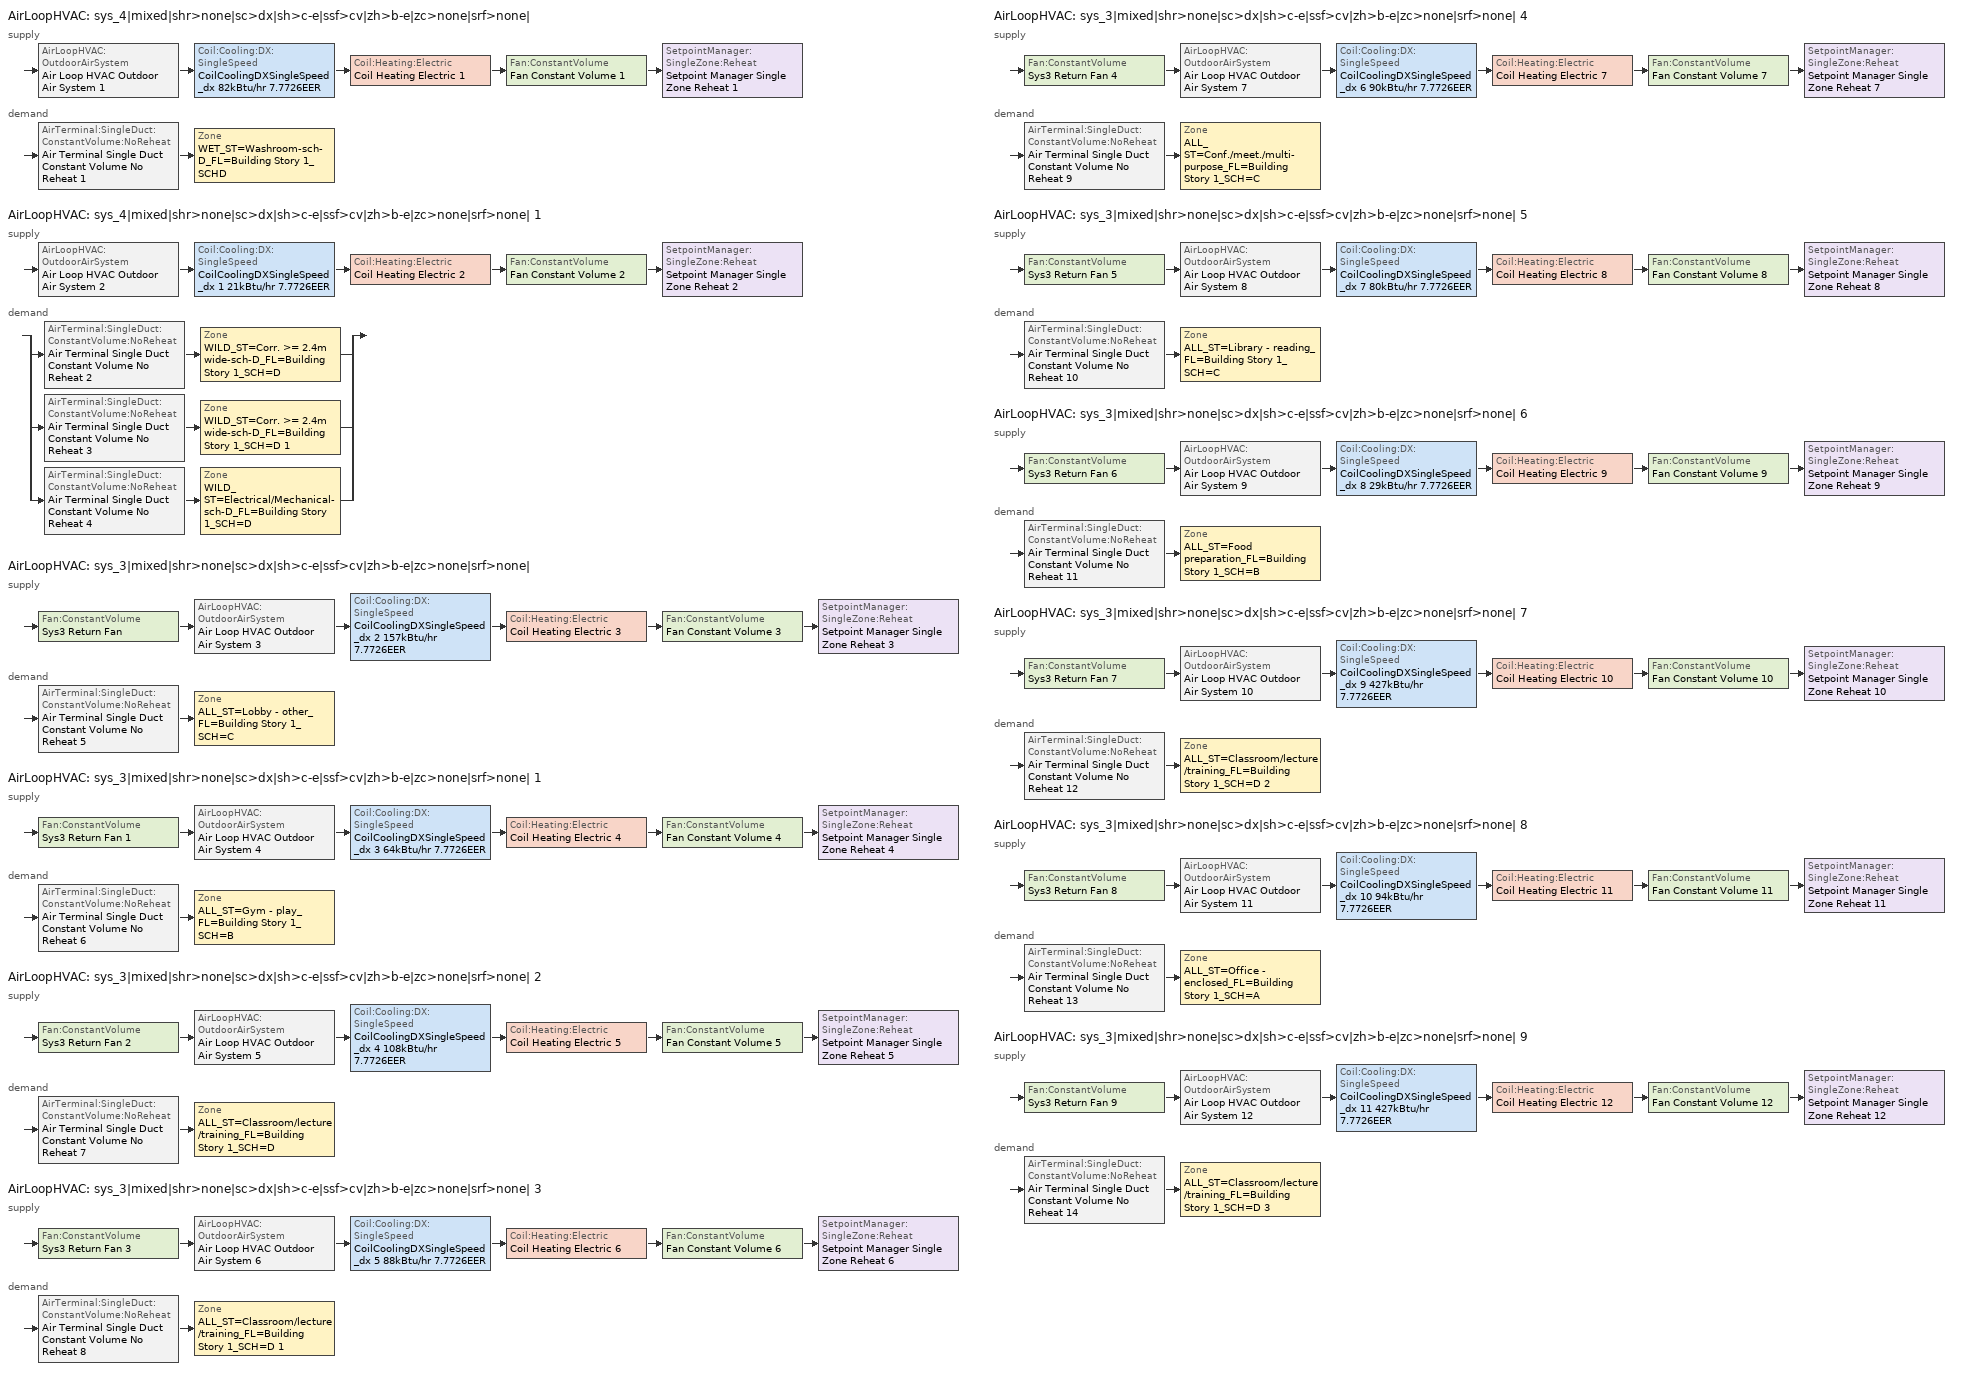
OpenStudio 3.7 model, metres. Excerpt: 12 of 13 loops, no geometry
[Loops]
AirLoopHVAC 'sys_4|mixed|shr>none|sc>dx|sh>c-e|ssf>cv|zh>b-e|zc>none|srf>none|'
 supply: AirLoopHVAC:OutdoorAirSystem 'Air Loop HVAC Outdoor Air System 1' > Coil:Cooling:DX:SingleSpeed 'CoilCoolingDXSingleSpeed_dx 82kBtu/hr 7.7726EER' > Coil:Heating:Electric 'Coil Heating Electric 1' > Fan:ConstantVolume 'Fan Constant Volume 1' > SetpointManager:SingleZone:Reheat 'Setpoint Manager Single Zone Reheat 1'
 demand: AirTerminal:SingleDuct:ConstantVolume:NoReheat 'Air Terminal Single Duct Constant Volume No Reheat 1' > Zone 'WET_ST=Washroom-sch-D_FL=Building Story 1_SCHD'
AirLoopHVAC 'sys_4|mixed|shr>none|sc>dx|sh>c-e|ssf>cv|zh>b-e|zc>none|srf>none| 1'
 supply: AirLoopHVAC:OutdoorAirSystem 'Air Loop HVAC Outdoor Air System 2' > Coil:Cooling:DX:SingleSpeed 'CoilCoolingDXSingleSpeed_dx 1 21kBtu/hr 7.7726EER' > Coil:Heating:Electric 'Coil Heating Electric 2' > Fan:ConstantVolume 'Fan Constant Volume 2' > SetpointManager:SingleZone:Reheat 'Setpoint Manager Single Zone Reheat 2'
 demand: split
  | AirTerminal:SingleDuct:ConstantVolume:NoReheat 'Air Terminal Single Duct Constant Volume No Reheat 2' > Zone 'WILD_ST=Corr. >= 2.4m wide-sch-D_FL=Building Story 1_SCH=D'
  | AirTerminal:SingleDuct:ConstantVolume:NoReheat 'Air Terminal Single Duct Constant Volume No Reheat 3' > Zone 'WILD_ST=Corr. >= 2.4m wide-sch-D_FL=Building Story 1_SCH=D 1'
  | AirTerminal:SingleDuct:ConstantVolume:NoReheat 'Air Terminal Single Duct Constant Volume No Reheat 4' > Zone 'WILD_ST=Electrical/Mechanical-sch-D_FL=Building Story 1_SCH=D'
AirLoopHVAC 'sys_3|mixed|shr>none|sc>dx|sh>c-e|ssf>cv|zh>b-e|zc>none|srf>none|'
 supply: Fan:ConstantVolume 'Sys3 Return Fan' > AirLoopHVAC:OutdoorAirSystem 'Air Loop HVAC Outdoor Air System 3' > Coil:Cooling:DX:SingleSpeed 'CoilCoolingDXSingleSpeed_dx 2 157kBtu/hr 7.7726EER' > Coil:Heating:Electric 'Coil Heating Electric 3' > Fan:ConstantVolume 'Fan Constant Volume 3' > SetpointManager:SingleZone:Reheat 'Setpoint Manager Single Zone Reheat 3'
 demand: AirTerminal:SingleDuct:ConstantVolume:NoReheat 'Air Terminal Single Duct Constant Volume No Reheat 5' > Zone 'ALL_ST=Lobby - other_FL=Building Story 1_SCH=C'
AirLoopHVAC 'sys_3|mixed|shr>none|sc>dx|sh>c-e|ssf>cv|zh>b-e|zc>none|srf>none| 1'
 supply: Fan:ConstantVolume 'Sys3 Return Fan 1' > AirLoopHVAC:OutdoorAirSystem 'Air Loop HVAC Outdoor Air System 4' > Coil:Cooling:DX:SingleSpeed 'CoilCoolingDXSingleSpeed_dx 3 64kBtu/hr 7.7726EER' > Coil:Heating:Electric 'Coil Heating Electric 4' > Fan:ConstantVolume 'Fan Constant Volume 4' > SetpointManager:SingleZone:Reheat 'Setpoint Manager Single Zone Reheat 4'
 demand: AirTerminal:SingleDuct:ConstantVolume:NoReheat 'Air Terminal Single Duct Constant Volume No Reheat 6' > Zone 'ALL_ST=Gym - play_FL=Building Story 1_SCH=B'
AirLoopHVAC 'sys_3|mixed|shr>none|sc>dx|sh>c-e|ssf>cv|zh>b-e|zc>none|srf>none| 2'
 supply: Fan:ConstantVolume 'Sys3 Return Fan 2' > AirLoopHVAC:OutdoorAirSystem 'Air Loop HVAC Outdoor Air System 5' > Coil:Cooling:DX:SingleSpeed 'CoilCoolingDXSingleSpeed_dx 4 108kBtu/hr 7.7726EER' > Coil:Heating:Electric 'Coil Heating Electric 5' > Fan:ConstantVolume 'Fan Constant Volume 5' > SetpointManager:SingleZone:Reheat 'Setpoint Manager Single Zone Reheat 5'
 demand: AirTerminal:SingleDuct:ConstantVolume:NoReheat 'Air Terminal Single Duct Constant Volume No Reheat 7' > Zone 'ALL_ST=Classroom/lecture/training_FL=Building Story 1_SCH=D'
AirLoopHVAC 'sys_3|mixed|shr>none|sc>dx|sh>c-e|ssf>cv|zh>b-e|zc>none|srf>none| 3'
 supply: Fan:ConstantVolume 'Sys3 Return Fan 3' > AirLoopHVAC:OutdoorAirSystem 'Air Loop HVAC Outdoor Air System 6' > Coil:Cooling:DX:SingleSpeed 'CoilCoolingDXSingleSpeed_dx 5 88kBtu/hr 7.7726EER' > Coil:Heating:Electric 'Coil Heating Electric 6' > Fan:ConstantVolume 'Fan Constant Volume 6' > SetpointManager:SingleZone:Reheat 'Setpoint Manager Single Zone Reheat 6'
 demand: AirTerminal:SingleDuct:ConstantVolume:NoReheat 'Air Terminal Single Duct Constant Volume No Reheat 8' > Zone 'ALL_ST=Classroom/lecture/training_FL=Building Story 1_SCH=D 1'
AirLoopHVAC 'sys_3|mixed|shr>none|sc>dx|sh>c-e|ssf>cv|zh>b-e|zc>none|srf>none| 4'
 supply: Fan:ConstantVolume 'Sys3 Return Fan 4' > AirLoopHVAC:OutdoorAirSystem 'Air Loop HVAC Outdoor Air System 7' > Coil:Cooling:DX:SingleSpeed 'CoilCoolingDXSingleSpeed_dx 6 90kBtu/hr 7.7726EER' > Coil:Heating:Electric 'Coil Heating Electric 7' > Fan:ConstantVolume 'Fan Constant Volume 7' > SetpointManager:SingleZone:Reheat 'Setpoint Manager Single Zone Reheat 7'
 demand: AirTerminal:SingleDuct:ConstantVolume:NoReheat 'Air Terminal Single Duct Constant Volume No Reheat 9' > Zone 'ALL_ST=Conf./meet./multi-purpose_FL=Building Story 1_SCH=C'
AirLoopHVAC 'sys_3|mixed|shr>none|sc>dx|sh>c-e|ssf>cv|zh>b-e|zc>none|srf>none| 5'
 supply: Fan:ConstantVolume 'Sys3 Return Fan 5' > AirLoopHVAC:OutdoorAirSystem 'Air Loop HVAC Outdoor Air System 8' > Coil:Cooling:DX:SingleSpeed 'CoilCoolingDXSingleSpeed_dx 7 80kBtu/hr 7.7726EER' > Coil:Heating:Electric 'Coil Heating Electric 8' > Fan:ConstantVolume 'Fan Constant Volume 8' > SetpointManager:SingleZone:Reheat 'Setpoint Manager Single Zone Reheat 8'
 demand: AirTerminal:SingleDuct:ConstantVolume:NoReheat 'Air Terminal Single Duct Constant Volume No Reheat 10' > Zone 'ALL_ST=Library - reading_FL=Building Story 1_SCH=C'
AirLoopHVAC 'sys_3|mixed|shr>none|sc>dx|sh>c-e|ssf>cv|zh>b-e|zc>none|srf>none| 6'
 supply: Fan:ConstantVolume 'Sys3 Return Fan 6' > AirLoopHVAC:OutdoorAirSystem 'Air Loop HVAC Outdoor Air System 9' > Coil:Cooling:DX:SingleSpeed 'CoilCoolingDXSingleSpeed_dx 8 29kBtu/hr 7.7726EER' > Coil:Heating:Electric 'Coil Heating Electric 9' > Fan:ConstantVolume 'Fan Constant Volume 9' > SetpointManager:SingleZone:Reheat 'Setpoint Manager Single Zone Reheat 9'
 demand: AirTerminal:SingleDuct:ConstantVolume:NoReheat 'Air Terminal Single Duct Constant Volume No Reheat 11' > Zone 'ALL_ST=Food preparation_FL=Building Story 1_SCH=B'
AirLoopHVAC 'sys_3|mixed|shr>none|sc>dx|sh>c-e|ssf>cv|zh>b-e|zc>none|srf>none| 7'
 supply: Fan:ConstantVolume 'Sys3 Return Fan 7' > AirLoopHVAC:OutdoorAirSystem 'Air Loop HVAC Outdoor Air System 10' > Coil:Cooling:DX:SingleSpeed 'CoilCoolingDXSingleSpeed_dx 9 427kBtu/hr 7.7726EER' > Coil:Heating:Electric 'Coil Heating Electric 10' > Fan:ConstantVolume 'Fan Constant Volume 10' > SetpointManager:SingleZone:Reheat 'Setpoint Manager Single Zone Reheat 10'
 demand: AirTerminal:SingleDuct:ConstantVolume:NoReheat 'Air Terminal Single Duct Constant Volume No Reheat 12' > Zone 'ALL_ST=Classroom/lecture/training_FL=Building Story 1_SCH=D 2'
AirLoopHVAC 'sys_3|mixed|shr>none|sc>dx|sh>c-e|ssf>cv|zh>b-e|zc>none|srf>none| 8'
 supply: Fan:ConstantVolume 'Sys3 Return Fan 8' > AirLoopHVAC:OutdoorAirSystem 'Air Loop HVAC Outdoor Air System 11' > Coil:Cooling:DX:SingleSpeed 'CoilCoolingDXSingleSpeed_dx 10 94kBtu/hr 7.7726EER' > Coil:Heating:Electric 'Coil Heating Electric 11' > Fan:ConstantVolume 'Fan Constant Volume 11' > SetpointManager:SingleZone:Reheat 'Setpoint Manager Single Zone Reheat 11'
 demand: AirTerminal:SingleDuct:ConstantVolume:NoReheat 'Air Terminal Single Duct Constant Volume No Reheat 13' > Zone 'ALL_ST=Office - enclosed_FL=Building Story 1_SCH=A'
AirLoopHVAC 'sys_3|mixed|shr>none|sc>dx|sh>c-e|ssf>cv|zh>b-e|zc>none|srf>none| 9'
 supply: Fan:ConstantVolume 'Sys3 Return Fan 9' > AirLoopHVAC:OutdoorAirSystem 'Air Loop HVAC Outdoor Air System 12' > Coil:Cooling:DX:SingleSpeed 'CoilCoolingDXSingleSpeed_dx 11 427kBtu/hr 7.7726EER' > Coil:Heating:Electric 'Coil Heating Electric 12' > Fan:ConstantVolume 'Fan Constant Volume 12' > SetpointManager:SingleZone:Reheat 'Setpoint Manager Single Zone Reheat 12'
 demand: AirTerminal:SingleDuct:ConstantVolume:NoReheat 'Air Terminal Single Duct Constant Volume No Reheat 14' > Zone 'ALL_ST=Classroom/lecture/training_FL=Building Story 1_SCH=D 3'
[Sizing:Zone] Zone Cooling Design Supply Air Temperature Input Method=TemperatureDifference; Zone Cooling Design Supply Air Temperature {C}=14; Zone Cooling Design Supply Air Temperature Difference {deltaC}=11; Zone Heating Design Supply Air Temperature Input Method=TemperatureDifference; Zone Heating Design Supply Air Temperature {C}=40; Zone Heating Design Supply Air Temperature Difference {deltaC}=21; Zone Cooling Design Supply Air Humidity Ratio {kg-H2O/kg-air}=0.0085; Zone Heating Design Supply Air Humidity Ratio {kg-H2O/kg-air}=0.008; Zone Heating Sizing Factor=1.3; Zone Cooling Sizing Factor=1.1; Cooling Design Air Flow Method=DesignDay; Heating Design Air Flow Method=DesignDay; Account for Dedicated Outdoor Air System=No; Dedicated Outdoor Air System Control Strategy=NeutralSupplyAir; Dedicated Outdoor Air Low Setpoint Temperature for Design {C}=autosize; Dedicated Outdoor Air High Setpoint Temperature for Design {C}=autosize; Zone Load Sizing Method=Sensible Load Only No Latent Load; Zone Latent Cooling Design Supply Air Humidity Ratio Input Method=HumidityRatioDifference; Zone Cooling Design Supply Air Humidity Ratio Difference {kgWater/kgDryAir}=0.005; Zone Latent Heating Design Supply Air Humidity Ratio Input Method=HumidityRatioDifference; Zone Humidification Design Supply Air Humidity Ratio Difference {kgWater/kgDryAir}=0.005
WET_ST=Washroom-sch-D_FL=Building Story 1_SCHD; ALL_ST=Lobby - other_FL=Building Story 1_SCH=C; ALL_ST=Gym - play_FL=Building Story 1_SCH=B; ALL_ST=Classroom/lecture/training_FL=Building Story 1_SCH=D; ALL_ST=Classroom/lecture/training_FL=Building Story 1_SCH=D 1; ALL_ST=Conf./meet./multi-purpose_FL=Building Story 1_SCH=C; ALL_ST=Library - reading_FL=Building Story 1_SCH=C; ALL_ST=Food preparation_FL=Building Story 1_SCH=B; ALL_ST=Classroom/lecture/training_FL=Building Story 1_SCH=D 2; ALL_ST=Office - enclosed_FL=Building Story 1_SCH=A; ALL_ST=Classroom/lecture/training_FL=Building Story 1_SCH=D 3; WILD_ST=Corr. >= 2.4m wide-sch-D_FL=Building Story 1_SCH=D; WILD_ST=Corr. >= 2.4m wide-sch-D_FL=Building Story 1_SCH=D 1; WILD_ST=Electrical/Mechanical-sch-D_FL=Building Story 1_SCH=D
[Zone equipment]
WET_ST=Washroom-sch-D_FL=Building Story 1_SCHD: Air Terminal Single Duct Constant Volume No Reheat 1, Zone HVAC Baseboard Convective Electric 1, Sys_4_zone_exhaust_fan
ALL_ST=Lobby - other_FL=Building Story 1_SCH=C: Air Terminal Single Duct Constant Volume No Reheat 5, Zone HVAC Baseboard Convective Electric 5
ALL_ST=Gym - play_FL=Building Story 1_SCH=B: Air Terminal Single Duct Constant Volume No Reheat 6, Zone HVAC Baseboard Convective Electric 6
ALL_ST=Classroom/lecture/training_FL=Building Story 1_SCH=D: Air Terminal Single Duct Constant Volume No Reheat 7, Zone HVAC Baseboard Convective Electric 7
ALL_ST=Classroom/lecture/training_FL=Building Story 1_SCH=D 1: Air Terminal Single Duct Constant Volume No Reheat 8, Zone HVAC Baseboard Convective Electric 8
ALL_ST=Conf./meet./multi-purpose_FL=Building Story 1_SCH=C: Air Terminal Single Duct Constant Volume No Reheat 9, Zone HVAC Baseboard Convective Electric 9
ALL_ST=Library - reading_FL=Building Story 1_SCH=C: Air Terminal Single Duct Constant Volume No Reheat 10, Zone HVAC Baseboard Convective Electric 10
ALL_ST=Food preparation_FL=Building Story 1_SCH=B: Air Terminal Single Duct Constant Volume No Reheat 11, Zone HVAC Baseboard Convective Electric 11
ALL_ST=Classroom/lecture/training_FL=Building Story 1_SCH=D 2: Air Terminal Single Duct Constant Volume No Reheat 12, Zone HVAC Baseboard Convective Electric 12
ALL_ST=Office - enclosed_FL=Building Story 1_SCH=A: Air Terminal Single Duct Constant Volume No Reheat 13, Zone HVAC Baseboard Convective Electric 13
ALL_ST=Classroom/lecture/training_FL=Building Story 1_SCH=D 3: Air Terminal Single Duct Constant Volume No Reheat 14, Zone HVAC Baseboard Convective Electric 14
WILD_ST=Corr. >= 2.4m wide-sch-D_FL=Building Story 1_SCH=D: Air Terminal Single Duct Constant Volume No Reheat 2, Zone HVAC Baseboard Convective Electric 2, Sys_4_zone_exhaust_fan 1
WILD_ST=Corr. >= 2.4m wide-sch-D_FL=Building Story 1_SCH=D 1: Air Terminal Single Duct Constant Volume No Reheat 3, Zone HVAC Baseboard Convective Electric 3, Sys_4_zone_exhaust_fan 2
WILD_ST=Electrical/Mechanical-sch-D_FL=Building Story 1_SCH=D: Air Terminal Single Duct Constant Volume No Reheat 4, Zone HVAC Baseboard Convective Electric 4, Sys_4_zone_exhaust_fan 3
[AirLoopHVAC] Design Supply Air Flow Rate {m3/s}=autosize; Design Return Air Flow Fraction of Supply Air Flow=1
Name | Availability Schedule
sys_4|mixed|shr>none|sc>dx|sh>c-e|ssf>cv|zh>b-e|zc>none|srf>none| | sys_4|mixed|shr>none|sc>dx|sh>c-e|ssf>cv|zh>b-e|zc>none|srf>none| Occ Sch
sys_4|mixed|shr>none|sc>dx|sh>c-e|ssf>cv|zh>b-e|zc>none|srf>none| 1 | sys_4|mixed|shr>none|sc>dx|sh>c-e|ssf>cv|zh>b-e|zc>none|srf>none| 1 Occ Sch
sys_3|mixed|shr>none|sc>dx|sh>c-e|ssf>cv|zh>b-e|zc>none|srf>none| | sys_3|mixed|shr>none|sc>dx|sh>c-e|ssf>cv|zh>b-e|zc>none|srf>none| Occ Sch
sys_3|mixed|shr>none|sc>dx|sh>c-e|ssf>cv|zh>b-e|zc>none|srf>none| 1 | sys_3|mixed|shr>none|sc>dx|sh>c-e|ssf>cv|zh>b-e|zc>none|srf>none| 1 Occ Sch
sys_3|mixed|shr>none|sc>dx|sh>c-e|ssf>cv|zh>b-e|zc>none|srf>none| 2 | sys_3|mixed|shr>none|sc>dx|sh>c-e|ssf>cv|zh>b-e|zc>none|srf>none| 2 Occ Sch
sys_3|mixed|shr>none|sc>dx|sh>c-e|ssf>cv|zh>b-e|zc>none|srf>none| 3 | sys_3|mixed|shr>none|sc>dx|sh>c-e|ssf>cv|zh>b-e|zc>none|srf>none| 3 Occ Sch
sys_3|mixed|shr>none|sc>dx|sh>c-e|ssf>cv|zh>b-e|zc>none|srf>none| 4 | sys_3|mixed|shr>none|sc>dx|sh>c-e|ssf>cv|zh>b-e|zc>none|srf>none| 4 Occ Sch
sys_3|mixed|shr>none|sc>dx|sh>c-e|ssf>cv|zh>b-e|zc>none|srf>none| 5 | sys_3|mixed|shr>none|sc>dx|sh>c-e|ssf>cv|zh>b-e|zc>none|srf>none| 5 Occ Sch
sys_3|mixed|shr>none|sc>dx|sh>c-e|ssf>cv|zh>b-e|zc>none|srf>none| 6 | sys_3|mixed|shr>none|sc>dx|sh>c-e|ssf>cv|zh>b-e|zc>none|srf>none| 6 Occ Sch
sys_3|mixed|shr>none|sc>dx|sh>c-e|ssf>cv|zh>b-e|zc>none|srf>none| 7 | sys_3|mixed|shr>none|sc>dx|sh>c-e|ssf>cv|zh>b-e|zc>none|srf>none| 7 Occ Sch
sys_3|mixed|shr>none|sc>dx|sh>c-e|ssf>cv|zh>b-e|zc>none|srf>none| 8 | sys_3|mixed|shr>none|sc>dx|sh>c-e|ssf>cv|zh>b-e|zc>none|srf>none| 8 Occ Sch
sys_3|mixed|shr>none|sc>dx|sh>c-e|ssf>cv|zh>b-e|zc>none|srf>none| 9 | sys_3|mixed|shr>none|sc>dx|sh>c-e|ssf>cv|zh>b-e|zc>none|srf>none| 9 Occ Sch
[Sizing:System] Design Outdoor Air Flow Rate {m3/s}=Autosize; Central Heating Maximum System Air Flow Ratio=1; Preheat Design Temperature {C}=7; Preheat Design Humidity Ratio {kg-H2O/kg-Air}=0.008; Precool Design Temperature {C}=13; Precool Design Humidity Ratio {kg-H2O/kg-Air}=0.008; Central Cooling Design Supply Air Temperature {C}=13; Central Heating Design Supply Air Temperature {C}=43; Sizing Option=NonCoincident; 100% Outdoor Air in Cooling=No; 100% Outdoor Air in Heating=No; Central Cooling Design Supply Air Humidity Ratio {kg-H2O/kg-Air}=0.0085; Central Heating Design Supply Air Humidity Ratio {kg-H2O/kg-Air}=0.008; Cooling Design Air Flow Method=DesignDay; Cooling Design Air Flow Rate {m3/s}=0; Heating Design Air Flow Method=DesignDay; Heating Design Air Flow Rate {m3/s}=0; System Outdoor Air Method=ZoneSum; Zone Maximum Outdoor Air Fraction=1; Cooling Supply Air Flow Rate Per Floor Area {m3/s-m2}=0.00996765; Cooling Fraction of Autosized Cooling Supply Air Flow Rate=1; Cooling Supply Air Flow Rate Per Unit Cooling Capacity {m3/s-W}=3.94755e-05; Heating Supply Air Flow Rate Per Floor Area {m3/s-m2}=0.00996765; Heating Fraction of Autosized Heating Supply Air Flow Rate=1; Heating Fraction of Autosized Cooling Supply Air Flow Rate=1; Heating Supply Air Flow Rate Per Unit Heating Capacity {m3/s-W}=3.15882e-05; Cooling Design Capacity Method=CoolingDesignCapacity; Cooling Design Capacity {W}=autosize; Cooling Design Capacity Per Floor Area {W/m2}=234.7; Fraction of Autosized Cooling Design Capacity=1; Heating Design Capacity Method=HeatingDesignCapacity; Heating Design Capacity {W}=autosize; Heating Design Capacity Per Floor Area {W/m2}=157; Fraction of Autosized Heating Design Capacity=1; Central Cooling Capacity Control Method=OnOff; Occupant Diversity=autosize
Name | Type of Load to Size On
sys_4|mixed|shr>none|sc>dx|sh>c-e|ssf>cv|zh>b-e|zc>none|srf>none|; sys_4|mixed|shr>none|sc>dx|sh>c-e|ssf>cv|zh>b-e|zc>none|srf>none| 1 | VentilationRequirement
sys_3|mixed|shr>none|sc>dx|sh>c-e|ssf>cv|zh>b-e|zc>none|srf>none|; sys_3|mixed|shr>none|sc>dx|sh>c-e|ssf>cv|zh>b-e|zc>none|srf>none| 1; sys_3|mixed|shr>none|sc>dx|sh>c-e|ssf>cv|zh>b-e|zc>none|srf>none| 2; sys_3|mixed|shr>none|sc>dx|sh>c-e|ssf>cv|zh>b-e|zc>none|srf>none| 3; sys_3|mixed|shr>none|sc>dx|sh>c-e|ssf>cv|zh>b-e|zc>none|srf>none| 4; sys_3|mixed|shr>none|sc>dx|sh>c-e|ssf>cv|zh>b-e|zc>none|srf>none| 5; sys_3|mixed|shr>none|sc>dx|sh>c-e|ssf>cv|zh>b-e|zc>none|srf>none| 6; sys_3|mixed|shr>none|sc>dx|sh>c-e|ssf>cv|zh>b-e|zc>none|srf>none| 7; sys_3|mixed|shr>none|sc>dx|sh>c-e|ssf>cv|zh>b-e|zc>none|srf>none| 8; sys_3|mixed|shr>none|sc>dx|sh>c-e|ssf>cv|zh>b-e|zc>none|srf>none| 9 | Sensible
[Fan:ConstantVolume] Availability Schedule=Always On Discrete; Maximum Flow Rate {m3/s}=AutoSize
Name | Fan Total Efficiency | Pressure Rise {Pa} | Motor Efficiency
Fan Constant Volume 1; Fan Constant Volume 2; Fan Constant Volume 3; Fan Constant Volume 4; Fan Constant Volume 5; Fan Constant Volume 6; Fan Constant Volume 7; Fan Constant Volume 8; Fan Constant Volume 9; Fan Constant Volume 10; Fan Constant Volume 11; Fan Constant Volume 12 | 0.39975 | 640 | 0.615
Sys3 Return Fan; Sys3 Return Fan 1; Sys3 Return Fan 2; Sys3 Return Fan 3; Sys3 Return Fan 4; Sys3 Return Fan 5; Sys3 Return Fan 6; Sys3 Return Fan 7; Sys3 Return Fan 8; Sys3 Return Fan 9 | 0.25 | 150 | 0.385
[Coil:Heating:Electric] Availability Schedule=Always On Discrete
Coil Heating Electric 1; Coil Heating Electric 2; Coil Heating Electric 3; Coil Heating Electric 4; Coil Heating Electric 5; Coil Heating Electric 6; Coil Heating Electric 7; Coil Heating Electric 8; Coil Heating Electric 9; Coil Heating Electric 10; Coil Heating Electric 11; Coil Heating Electric 12
[Coil:Cooling:DX:SingleSpeed] Availability Schedule=Always On Discrete; Rated Total Cooling Capacity {W}=autosize; Rated Sensible Heat Ratio=autosize; Rated COP {W/W}=2.72491; Rated Air Flow Rate {m3/s}=autosize; Rated Evaporator Fan Power Per Volume Flow Rate 2017 {W/(m3/s)}=773.3; Rated Evaporator Fan Power Per Volume Flow Rate 2023 {W/(m3/s)}=934.4; Total Cooling Capacity Function of Temperature Curve=DXCOOL-NECB2011-REF-CAPFT; Total Cooling Capacity Function of Flow Fraction Curve=DXCOOL-NECB2011-REF-CAPFFLOW; Energy Input Ratio Function of Temperature Curve=DXCOOL-NECB2011-REF-COOLEIRFT; Energy Input Ratio Function of Flow Fraction Curve=DXCOOL-NECB2011-REF-COOLEIRFFLOW; Part Load Fraction Correlation Curve=DXCOOL-NECB2011-REF-COOLPLFFPLR; Minimum Outdoor Dry-Bulb Temperature for Compressor Operation {C}=-25; Nominal Time for Condensate Removal to Begin {s}=0; Ratio of Initial Moisture Evaporation Rate and Steady State Latent Capacity=0; Maximum Cycling Rate {cycles/hr}=0; Latent Capacity Time Constant {s}=0; Condenser Type=AirCooled; Evaporative Condenser Effectiveness=0.9; Evaporative Condenser Air Flow Rate {m3/s}=autosize; Evaporative Condenser Pump Rated Power Consumption {W}=autosize; Crankcase Heater Capacity {W}=0; Maximum Outdoor Dry-Bulb Temperature for Crankcase Heater Operation {C}=10; Basin Heater Capacity {W/K}=0; Basin Heater Setpoint Temperature {C}=2
CoilCoolingDXSingleSpeed_dx 82kBtu/hr 7.7726EER; CoilCoolingDXSingleSpeed_dx 1 21kBtu/hr 7.7726EER; CoilCoolingDXSingleSpeed_dx 2 157kBtu/hr 7.7726EER; CoilCoolingDXSingleSpeed_dx 3 64kBtu/hr 7.7726EER; CoilCoolingDXSingleSpeed_dx 4 108kBtu/hr 7.7726EER; CoilCoolingDXSingleSpeed_dx 5 88kBtu/hr 7.7726EER; CoilCoolingDXSingleSpeed_dx 6 90kBtu/hr 7.7726EER; CoilCoolingDXSingleSpeed_dx 7 80kBtu/hr 7.7726EER; CoilCoolingDXSingleSpeed_dx 8 29kBtu/hr 7.7726EER; CoilCoolingDXSingleSpeed_dx 9 427kBtu/hr 7.7726EER; CoilCoolingDXSingleSpeed_dx 10 94kBtu/hr 7.7726EER; CoilCoolingDXSingleSpeed_dx 11 427kBtu/hr 7.7726EER
[Controller:OutdoorAir] Minimum Outdoor Air Flow Rate {m3/s}=autosize; Maximum Outdoor Air Flow Rate {m3/s}=Autosize; Economizer Control Action Type=ModulateFlow; Lockout Type=NoLockout; Minimum Limit Type=FixedMinimum; High Humidity Control=No; Heat Recovery Bypass Control Type=BypassWhenWithinEconomizerLimits; Economizer Operation Staging=InterlockedWithMechanicalCooling
Name | Economizer Control Type | Economizer Maximum Limit Dry-Bulb Temperature {C} | Economizer Maximum Limit Enthalpy {J/kg} | Economizer Minimum Limit Dry-Bulb Temperature {C} | Minimum Outdoor Air Schedule | Controller Mechanical Ventilation
Controller Outdoor Air 1 | NoEconomizer | 28 | 64000 | -100 | sys_4|mixed|shr>none|sc>dx|sh>c-e|ssf>cv|zh>b-e|zc>none|srf>none| Occ Sch | Controller Mechanical Ventilation 1
Controller Outdoor Air 2 | NoEconomizer | 28 | 64000 | -100 | sys_4|mixed|shr>none|sc>dx|sh>c-e|ssf>cv|zh>b-e|zc>none|srf>none| 1 Occ Sch | Controller Mechanical Ventilation 2
Controller Outdoor Air 3 | DifferentialEnthalpy |  |  |  | sys_3|mixed|shr>none|sc>dx|sh>c-e|ssf>cv|zh>b-e|zc>none|srf>none| Occ Sch | Controller Mechanical Ventilation 3
Controller Outdoor Air 4 | NoEconomizer | 28 | 64000 | -100 | sys_3|mixed|shr>none|sc>dx|sh>c-e|ssf>cv|zh>b-e|zc>none|srf>none| 1 Occ Sch | Controller Mechanical Ventilation 4
Controller Outdoor Air 5 | DifferentialEnthalpy |  |  |  | sys_3|mixed|shr>none|sc>dx|sh>c-e|ssf>cv|zh>b-e|zc>none|srf>none| 2 Occ Sch | Controller Mechanical Ventilation 5
Controller Outdoor Air 6 | DifferentialEnthalpy |  |  |  | sys_3|mixed|shr>none|sc>dx|sh>c-e|ssf>cv|zh>b-e|zc>none|srf>none| 3 Occ Sch | Controller Mechanical Ventilation 6
Controller Outdoor Air 7 | DifferentialEnthalpy |  |  |  | sys_3|mixed|shr>none|sc>dx|sh>c-e|ssf>cv|zh>b-e|zc>none|srf>none| 4 Occ Sch | Controller Mechanical Ventilation 7
Controller Outdoor Air 8 | DifferentialEnthalpy |  |  |  | sys_3|mixed|shr>none|sc>dx|sh>c-e|ssf>cv|zh>b-e|zc>none|srf>none| 5 Occ Sch | Controller Mechanical Ventilation 8
Controller Outdoor Air 9 | NoEconomizer | 28 | 64000 | -100 | sys_3|mixed|shr>none|sc>dx|sh>c-e|ssf>cv|zh>b-e|zc>none|srf>none| 6 Occ Sch | Controller Mechanical Ventilation 9
Controller Outdoor Air 10 | DifferentialEnthalpy |  |  |  | sys_3|mixed|shr>none|sc>dx|sh>c-e|ssf>cv|zh>b-e|zc>none|srf>none| 7 Occ Sch | Controller Mechanical Ventilation 10
Controller Outdoor Air 11 | DifferentialEnthalpy |  |  |  | sys_3|mixed|shr>none|sc>dx|sh>c-e|ssf>cv|zh>b-e|zc>none|srf>none| 8 Occ Sch | Controller Mechanical Ventilation 11
Controller Outdoor Air 12 | DifferentialEnthalpy |  |  |  | sys_3|mixed|shr>none|sc>dx|sh>c-e|ssf>cv|zh>b-e|zc>none|srf>none| 9 Occ Sch | Controller Mechanical Ventilation 12
[Controller:MechanicalVentilation] Availability Schedule=Always On Discrete; System Outdoor Air Method=ZoneSum
Controller Mechanical Ventilation 1; Controller Mechanical Ventilation 2; Controller Mechanical Ventilation 3; Controller Mechanical Ventilation 4; Controller Mechanical Ventilation 5; Controller Mechanical Ventilation 6; Controller Mechanical Ventilation 7; Controller Mechanical Ventilation 8; Controller Mechanical Ventilation 9; Controller Mechanical Ventilation 10; Controller Mechanical Ventilation 11; Controller Mechanical Ventilation 12
[AirLoopHVAC:OutdoorAirSystem]
Name | Controller
Air Loop HVAC Outdoor Air System 1 | Controller Outdoor Air 1
Air Loop HVAC Outdoor Air System 2 | Controller Outdoor Air 2
Air Loop HVAC Outdoor Air System 3 | Controller Outdoor Air 3
Air Loop HVAC Outdoor Air System 4 | Controller Outdoor Air 4
Air Loop HVAC Outdoor Air System 5 | Controller Outdoor Air 5
Air Loop HVAC Outdoor Air System 6 | Controller Outdoor Air 6
Air Loop HVAC Outdoor Air System 7 | Controller Outdoor Air 7
Air Loop HVAC Outdoor Air System 8 | Controller Outdoor Air 8
Air Loop HVAC Outdoor Air System 9 | Controller Outdoor Air 9
Air Loop HVAC Outdoor Air System 10 | Controller Outdoor Air 10
Air Loop HVAC Outdoor Air System 11 | Controller Outdoor Air 11
Air Loop HVAC Outdoor Air System 12 | Controller Outdoor Air 12
[SetpointManager:SingleZone:Reheat] Minimum Supply Air Temperature {C}=13; Maximum Supply Air Temperature {C}=43
Name | Control Zone | Setpoint Node or NodeList
Setpoint Manager Single Zone Reheat 1 | WET_ST=Washroom-sch-D_FL=Building Story 1_SCHD | sys_4|mixed|shr>none|sc>dx|sh>c-e|ssf>cv|zh>b-e|zc>none|srf>none| Supply Outlet Node
Setpoint Manager Single Zone Reheat 2 | WILD_ST=Corr. >= 2.4m wide-sch-D_FL=Building Story 1_SCH=D | sys_4|mixed|shr>none|sc>dx|sh>c-e|ssf>cv|zh>b-e|zc>none|srf>none| 1 Supply Outlet Node
Setpoint Manager Single Zone Reheat 3 | ALL_ST=Lobby - other_FL=Building Story 1_SCH=C | sys_3|mixed|shr>none|sc>dx|sh>c-e|ssf>cv|zh>b-e|zc>none|srf>none| Supply Outlet Node
Setpoint Manager Single Zone Reheat 4 | ALL_ST=Gym - play_FL=Building Story 1_SCH=B | sys_3|mixed|shr>none|sc>dx|sh>c-e|ssf>cv|zh>b-e|zc>none|srf>none| 1 Supply Outlet Node
Setpoint Manager Single Zone Reheat 5 | ALL_ST=Classroom/lecture/training_FL=Building Story 1_SCH=D | sys_3|mixed|shr>none|sc>dx|sh>c-e|ssf>cv|zh>b-e|zc>none|srf>none| 2 Supply Outlet Node
Setpoint Manager Single Zone Reheat 6 | ALL_ST=Classroom/lecture/training_FL=Building Story 1_SCH=D 1 | sys_3|mixed|shr>none|sc>dx|sh>c-e|ssf>cv|zh>b-e|zc>none|srf>none| 3 Supply Outlet Node
Setpoint Manager Single Zone Reheat 7 | ALL_ST=Conf./meet./multi-purpose_FL=Building Story 1_SCH=C | sys_3|mixed|shr>none|sc>dx|sh>c-e|ssf>cv|zh>b-e|zc>none|srf>none| 4 Supply Outlet Node
Setpoint Manager Single Zone Reheat 8 | ALL_ST=Library - reading_FL=Building Story 1_SCH=C | sys_3|mixed|shr>none|sc>dx|sh>c-e|ssf>cv|zh>b-e|zc>none|srf>none| 5 Supply Outlet Node
Setpoint Manager Single Zone Reheat 9 | ALL_ST=Food preparation_FL=Building Story 1_SCH=B | sys_3|mixed|shr>none|sc>dx|sh>c-e|ssf>cv|zh>b-e|zc>none|srf>none| 6 Supply Outlet Node
Setpoint Manager Single Zone Reheat 10 | ALL_ST=Classroom/lecture/training_FL=Building Story 1_SCH=D 2 | sys_3|mixed|shr>none|sc>dx|sh>c-e|ssf>cv|zh>b-e|zc>none|srf>none| 7 Supply Outlet Node
Setpoint Manager Single Zone Reheat 11 | ALL_ST=Office - enclosed_FL=Building Story 1_SCH=A | sys_3|mixed|shr>none|sc>dx|sh>c-e|ssf>cv|zh>b-e|zc>none|srf>none| 8 Supply Outlet Node
Setpoint Manager Single Zone Reheat 12 | ALL_ST=Classroom/lecture/training_FL=Building Story 1_SCH=D 3 | sys_3|mixed|shr>none|sc>dx|sh>c-e|ssf>cv|zh>b-e|zc>none|srf>none| 9 Supply Outlet Node
[AirTerminal:SingleDuct:ConstantVolume:NoReheat] Availability Schedule=Always On Discrete; Maximum Air Flow Rate {m3/s}=AutoSize
Air Terminal Single Duct Constant Volume No Reheat 1; Air Terminal Single Duct Constant Volume No Reheat 2; Air Terminal Single Duct Constant Volume No Reheat 3; Air Terminal Single Duct Constant Volume No Reheat 4; Air Terminal Single Duct Constant Volume No Reheat 5; Air Terminal Single Duct Constant Volume No Reheat 6; Air Terminal Single Duct Constant Volume No Reheat 7; Air Terminal Single Duct Constant Volume No Reheat 8; Air Terminal Single Duct Constant Volume No Reheat 9; Air Terminal Single Duct Constant Volume No Reheat 10; Air Terminal Single Duct Constant Volume No Reheat 11; Air Terminal Single Duct Constant Volume No Reheat 12; Air Terminal Single Duct Constant Volume No Reheat 13; Air Terminal Single Duct Constant Volume No Reheat 14
[ZoneHVAC:Baseboard:Convective:Electric] Availability Schedule=Always On Discrete; Nominal Capacity {W}=autosize; Efficiency=1
Zone HVAC Baseboard Convective Electric 1; Zone HVAC Baseboard Convective Electric 2; Zone HVAC Baseboard Convective Electric 3; Zone HVAC Baseboard Convective Electric 4; Zone HVAC Baseboard Convective Electric 5; Zone HVAC Baseboard Convective Electric 6; Zone HVAC Baseboard Convective Electric 7; Zone HVAC Baseboard Convective Electric 8; Zone HVAC Baseboard Convective Electric 9; Zone HVAC Baseboard Convective Electric 10; Zone HVAC Baseboard Convective Electric 11; Zone HVAC Baseboard Convective Electric 12; Zone HVAC Baseboard Convective Electric 13; Zone HVAC Baseboard Convective Electric 14
[Fan:ZoneExhaust] Fan Total Efficiency=0.25; Pressure Rise {Pa}=125; System Availability Manager Coupling Mode=Coupled
Name | Maximum Flow Rate {m3/s}
Sys_4_zone_exhaust_fan | 0
Sys_4_zone_exhaust_fan 1 | 0.146304
Sys_4_zone_exhaust_fan 2 | 0.138684
Sys_4_zone_exhaust_fan 3 | 0.064008
[AvailabilityManager:NightCycle] Applicability Schedule=Always On Discrete; Control Type=CycleOnAny; Thermostat Tolerance {deltaC}=1; Cycling Run Time {s}=3600
Availability Manager Night Cycle 1; Availability Manager Night Cycle 2; Availability Manager Night Cycle 3; Availability Manager Night Cycle 4; Availability Manager Night Cycle 5; Availability Manager Night Cycle 6; Availability Manager Night Cycle 7; Availability Manager Night Cycle 8; Availability Manager Night Cycle 9; Availability Manager Night Cycle 10; Availability Manager Night Cycle 11; Availability Manager Night Cycle 12
[EnergyManagementSystem:Sensor] Output Variable or Output Meter Index Key=Environment; Output Variable or Output Meter=Site Outdoor Air Drybulb Temperature
OAT; OAT_1
[EnergyManagementSystem:Actuator] Actuated Component Type=Schedule:Year; Actuated Component Control Type=Schedule Value
Name | Actuated Component
sys3mixedshrnonescdxshcessfcvzhbezcnonesrfnone7HtgSch0; sys3mixedshrnonescdxshcessfcvzhbezcnonesrfnone9HtgSch0 | NECB-D-Thermostat Setpoint-Heating
sys3mixedshrnonescdxshcessfcvzhbezcnonesrfnone7ClgSch0; sys3mixedshrnonescdxshcessfcvzhbezcnonesrfnone9ClgSch0 | NECB-D-Thermostat Setpoint-Cooling
[EnergyManagementSystem:Program]
sys3mixedshrnonescdxshcessfcvzhbezcnonesrfnone7OptimumStartProg0: IF DaylightSavings==0 && DayOfWeek>1 && Hour==5 && OAT<23.9 && OAT>1.7; SET sys3mixedshrnonescdxshcessfcvzhbezcnonesrfnone7ClgSch0 = 29.4; SET sys3mixedshrnonescdxshcessfcvzhbezcnonesrfnone7HtgSch0 = 15.6; ELSEIF DaylightSavings==0 && DayOfWeek==1 && Hour==7 && OAT<23.9 && OAT>1.7; SET sys3mixedshrnonescdxshcessfcvzhbezcnonesrfnone7ClgSch0 = 29.4; SET sys3mixedshrnonescdxshcessfcvzhbezcnonesrfnone7HtgSch0 = 15.6; ELSEIF DaylightSavings==1 && DayOfWeek>1 && Hour==4 && OAT<23.9 && OAT>1.7; SET sys3mixedshrnonescdxshcessfcvzhbezcnonesrfnone7ClgSch0 = 29.4; SET sys3mixedshrnonescdxshcessfcvzhbezcnonesrfnone7HtgSch0 = 15.6; ELSEIF DaylightSavings==1 && DayOfWeek==1 && Hour==6 && OAT<23.9 && OAT>1.7; SET sys3mixedshrnonescdxshcessfcvzhbezcnonesrfnone7ClgSch0 = 29.4; SET sys3mixedshrnonescdxshcessfcvzhbezcnonesrfnone7HtgSch0 = 15.6; ELSE; SET sys3mixedshrnonescdxshcessfcvzhbezcnonesrfnone7ClgSch0 = NULL; SET sys3mixedshrnonescdxshcessfcvzhbezcnonesrfnone7HtgSch0 = NULL; ENDIF
sys3mixedshrnonescdxshcessfcvzhbezcnonesrfnone9OptimumStartProg0: IF DaylightSavings==0 && DayOfWeek>1 && Hour==5 && OAT_1<23.9 && OAT_1>1.7; SET sys3mixedshrnonescdxshcessfcvzhbezcnonesrfnone9ClgSch0 = 29.4; SET sys3mixedshrnonescdxshcessfcvzhbezcnonesrfnone9HtgSch0 = 15.6; ELSEIF DaylightSavings==0 && DayOfWeek==1 && Hour==7 && OAT_1<23.9 && OAT_1>1.7; SET sys3mixedshrnonescdxshcessfcvzhbezcnonesrfnone9ClgSch0 = 29.4; SET sys3mixedshrnonescdxshcessfcvzhbezcnonesrfnone9HtgSch0 = 15.6; ELSEIF DaylightSavings==1 && DayOfWeek>1 && Hour==4 && OAT_1<23.9 && OAT_1>1.7; SET sys3mixedshrnonescdxshcessfcvzhbezcnonesrfnone9ClgSch0 = 29.4; SET sys3mixedshrnonescdxshcessfcvzhbezcnonesrfnone9HtgSch0 = 15.6; ELSEIF DaylightSavings==1 && DayOfWeek==1 && Hour==6 && OAT_1<23.9 && OAT_1>1.7; SET sys3mixedshrnonescdxshcessfcvzhbezcnonesrfnone9ClgSch0 = 29.4; SET sys3mixedshrnonescdxshcessfcvzhbezcnonesrfnone9HtgSch0 = 15.6; ELSE; SET sys3mixedshrnonescdxshcessfcvzhbezcnonesrfnone9ClgSch0 = NULL; SET sys3mixedshrnonescdxshcessfcvzhbezcnonesrfnone9HtgSch0 = NULL; ENDIF
[EnergyManagementSystem:ProgramCallingManager]
sys3mixedshrnonescdxshcessfcvzhbezcnonesrfnone7OptimumStartCallingManager0: BeginTimestepBeforePredictor; sys3mixedshrnonescdxshcessfcvzhbezcnonesrfnone7OptimumStartProg0
sys3mixedshrnonescdxshcessfcvzhbezcnonesrfnone9OptimumStartCallingManager0: BeginTimestepBeforePredictor; sys3mixedshrnonescdxshcessfcvzhbezcnonesrfnone9OptimumStartProg0
[Schedule:Ruleset]
Name | Default Day Schedule | Summer Design Day Schedule | Winter Design Day Schedule
NECB-D-Thermostat Setpoint-Heating | NECB-D-Thermostat Setpoint-Heating Default
NECB-D-Thermostat Setpoint-Cooling | NECB-D-Thermostat Setpoint-Cooling Default
sys_3|mixed|shr>none|sc>dx|sh>c-e|ssf>cv|zh>b-e|zc>none|srf>none| Occ Sch | sys_3|mixed|shr>none|sc>dx|sh>c-e|ssf>cv|zh>b-e|zc>none|srf>none| Occ Sch Default | sys_3|mixed|shr>none|sc>dx|sh>c-e|ssf>cv|zh>b-e|zc>none|srf>none| Occ Sch Summer Design Day | sys_3|mixed|shr>none|sc>dx|sh>c-e|ssf>cv|zh>b-e|zc>none|srf>none| Occ Sch Winter Design Day
sys_3|mixed|shr>none|sc>dx|sh>c-e|ssf>cv|zh>b-e|zc>none|srf>none| 1 Occ Sch | sys_3|mixed|shr>none|sc>dx|sh>c-e|ssf>cv|zh>b-e|zc>none|srf>none| 1 Occ Sch Default | sys_3|mixed|shr>none|sc>dx|sh>c-e|ssf>cv|zh>b-e|zc>none|srf>none| 1 Occ Sch Summer Design Day | sys_3|mixed|shr>none|sc>dx|sh>c-e|ssf>cv|zh>b-e|zc>none|srf>none| 1 Occ Sch Winter Design Day
sys_3|mixed|shr>none|sc>dx|sh>c-e|ssf>cv|zh>b-e|zc>none|srf>none| 2 Occ Sch | sys_3|mixed|shr>none|sc>dx|sh>c-e|ssf>cv|zh>b-e|zc>none|srf>none| 2 Occ Sch Default | sys_3|mixed|shr>none|sc>dx|sh>c-e|ssf>cv|zh>b-e|zc>none|srf>none| 2 Occ Sch Summer Design Day | sys_3|mixed|shr>none|sc>dx|sh>c-e|ssf>cv|zh>b-e|zc>none|srf>none| 2 Occ Sch Winter Design Day
sys_3|mixed|shr>none|sc>dx|sh>c-e|ssf>cv|zh>b-e|zc>none|srf>none| 3 Occ Sch | sys_3|mixed|shr>none|sc>dx|sh>c-e|ssf>cv|zh>b-e|zc>none|srf>none| 3 Occ Sch Default | sys_3|mixed|shr>none|sc>dx|sh>c-e|ssf>cv|zh>b-e|zc>none|srf>none| 3 Occ Sch Summer Design Day | sys_3|mixed|shr>none|sc>dx|sh>c-e|ssf>cv|zh>b-e|zc>none|srf>none| 3 Occ Sch Winter Design Day
sys_3|mixed|shr>none|sc>dx|sh>c-e|ssf>cv|zh>b-e|zc>none|srf>none| 4 Occ Sch | sys_3|mixed|shr>none|sc>dx|sh>c-e|ssf>cv|zh>b-e|zc>none|srf>none| 4 Occ Sch Default | sys_3|mixed|shr>none|sc>dx|sh>c-e|ssf>cv|zh>b-e|zc>none|srf>none| 4 Occ Sch Summer Design Day | sys_3|mixed|shr>none|sc>dx|sh>c-e|ssf>cv|zh>b-e|zc>none|srf>none| 4 Occ Sch Winter Design Day
sys_3|mixed|shr>none|sc>dx|sh>c-e|ssf>cv|zh>b-e|zc>none|srf>none| 5 Occ Sch | sys_3|mixed|shr>none|sc>dx|sh>c-e|ssf>cv|zh>b-e|zc>none|srf>none| 5 Occ Sch Default | sys_3|mixed|shr>none|sc>dx|sh>c-e|ssf>cv|zh>b-e|zc>none|srf>none| 5 Occ Sch Summer Design Day | sys_3|mixed|shr>none|sc>dx|sh>c-e|ssf>cv|zh>b-e|zc>none|srf>none| 5 Occ Sch Winter Design Day
sys_3|mixed|shr>none|sc>dx|sh>c-e|ssf>cv|zh>b-e|zc>none|srf>none| 6 Occ Sch | sys_3|mixed|shr>none|sc>dx|sh>c-e|ssf>cv|zh>b-e|zc>none|srf>none| 6 Occ Sch Default | sys_3|mixed|shr>none|sc>dx|sh>c-e|ssf>cv|zh>b-e|zc>none|srf>none| 6 Occ Sch Summer Design Day | sys_3|mixed|shr>none|sc>dx|sh>c-e|ssf>cv|zh>b-e|zc>none|srf>none| 6 Occ Sch Winter Design Day
sys_3|mixed|shr>none|sc>dx|sh>c-e|ssf>cv|zh>b-e|zc>none|srf>none| 7 Occ Sch | sys_3|mixed|shr>none|sc>dx|sh>c-e|ssf>cv|zh>b-e|zc>none|srf>none| 7 Occ Sch Default | sys_3|mixed|shr>none|sc>dx|sh>c-e|ssf>cv|zh>b-e|zc>none|srf>none| 7 Occ Sch Summer Design Day | sys_3|mixed|shr>none|sc>dx|sh>c-e|ssf>cv|zh>b-e|zc>none|srf>none| 7 Occ Sch Winter Design Day
sys_3|mixed|shr>none|sc>dx|sh>c-e|ssf>cv|zh>b-e|zc>none|srf>none| 8 Occ Sch | sys_3|mixed|shr>none|sc>dx|sh>c-e|ssf>cv|zh>b-e|zc>none|srf>none| 8 Occ Sch Default | sys_3|mixed|shr>none|sc>dx|sh>c-e|ssf>cv|zh>b-e|zc>none|srf>none| 8 Occ Sch Summer Design Day | sys_3|mixed|shr>none|sc>dx|sh>c-e|ssf>cv|zh>b-e|zc>none|srf>none| 8 Occ Sch Winter Design Day
sys_3|mixed|shr>none|sc>dx|sh>c-e|ssf>cv|zh>b-e|zc>none|srf>none| 9 Occ Sch | sys_3|mixed|shr>none|sc>dx|sh>c-e|ssf>cv|zh>b-e|zc>none|srf>none| 9 Occ Sch Default | sys_3|mixed|shr>none|sc>dx|sh>c-e|ssf>cv|zh>b-e|zc>none|srf>none| 9 Occ Sch Summer Design Day | sys_3|mixed|shr>none|sc>dx|sh>c-e|ssf>cv|zh>b-e|zc>none|srf>none| 9 Occ Sch Winter Design Day
sys_4|mixed|shr>none|sc>dx|sh>c-e|ssf>cv|zh>b-e|zc>none|srf>none| Occ Sch | sys_4|mixed|shr>none|sc>dx|sh>c-e|ssf>cv|zh>b-e|zc>none|srf>none| Occ Sch Default | sys_4|mixed|shr>none|sc>dx|sh>c-e|ssf>cv|zh>b-e|zc>none|srf>none| Occ Sch Summer Design Day | sys_4|mixed|shr>none|sc>dx|sh>c-e|ssf>cv|zh>b-e|zc>none|srf>none| Occ Sch Winter Design Day
sys_4|mixed|shr>none|sc>dx|sh>c-e|ssf>cv|zh>b-e|zc>none|srf>none| 1 Occ Sch | sys_4|mixed|shr>none|sc>dx|sh>c-e|ssf>cv|zh>b-e|zc>none|srf>none| 1 Occ Sch Default | sys_4|mixed|shr>none|sc>dx|sh>c-e|ssf>cv|zh>b-e|zc>none|srf>none| 1 Occ Sch Summer Design Day | sys_4|mixed|shr>none|sc>dx|sh>c-e|ssf>cv|zh>b-e|zc>none|srf>none| 1 Occ Sch Winter Design Day
[Schedule:Day]
NECB-D-Thermostat Setpoint-Heating Default; NECB-D-Thermostat Setpoint-Heating Default|Wkdy Day: 7, 0, 18, 8, 0, 20, 23, 0, 22, 24, 0, 18
NECB-D-Thermostat Setpoint-Heating Sat Day; NECB-D-Thermostat Setpoint-Heating Sun|Hol Day: 24, 0, 18
NECB-D-Thermostat Setpoint-Cooling Default; NECB-D-Thermostat Setpoint-Cooling Default|Wkdy Day: 7, 0, 35, 23, 0, 24, 24, 0, 35
NECB-D-Thermostat Setpoint-Cooling Sat Day; NECB-D-Thermostat Setpoint-Cooling Sun|Hol Day: 24, 0, 35
sys_3|mixed|shr>none|sc>dx|sh>c-e|ssf>cv|zh>b-e|zc>none|srf>none| Occ Sch Default; sys_3|mixed|shr>none|sc>dx|sh>c-e|ssf>cv|zh>b-e|zc>none|srf>none| 4 Occ Sch Default; sys_3|mixed|shr>none|sc>dx|sh>c-e|ssf>cv|zh>b-e|zc>none|srf>none| 5 Occ Sch Default: 9, 0, 0, 21, 0, 1, 24, 0, 0
sys_3|mixed|shr>none|sc>dx|sh>c-e|ssf>cv|zh>b-e|zc>none|srf>none| Occ Sch Winter Design Day; sys_3|mixed|shr>none|sc>dx|sh>c-e|ssf>cv|zh>b-e|zc>none|srf>none| Occ Sch Summer Design Day; sys_3|mixed|shr>none|sc>dx|sh>c-e|ssf>cv|zh>b-e|zc>none|srf>none| 1 Occ Sch Winter Design Day; sys_3|mixed|shr>none|sc>dx|sh>c-e|ssf>cv|zh>b-e|zc>none|srf>none| 1 Occ Sch Summer Design Day; sys_3|mixed|shr>none|sc>dx|sh>c-e|ssf>cv|zh>b-e|zc>none|srf>none| 2 Occ Sch Winter Design Day; sys_3|mixed|shr>none|sc>dx|sh>c-e|ssf>cv|zh>b-e|zc>none|srf>none| 2 Occ Sch Summer Design Day; sys_3|mixed|shr>none|sc>dx|sh>c-e|ssf>cv|zh>b-e|zc>none|srf>none| 3 Occ Sch Winter Design Day; sys_3|mixed|shr>none|sc>dx|sh>c-e|ssf>cv|zh>b-e|zc>none|srf>none| 3 Occ Sch Summer Design Day; sys_3|mixed|shr>none|sc>dx|sh>c-e|ssf>cv|zh>b-e|zc>none|srf>none| 4 Occ Sch Winter Design Day; sys_3|mixed|shr>none|sc>dx|sh>c-e|ssf>cv|zh>b-e|zc>none|srf>none| 4 Occ Sch Summer Design Day; sys_3|mixed|shr>none|sc>dx|sh>c-e|ssf>cv|zh>b-e|zc>none|srf>none| 5 Occ Sch Winter Design Day; sys_3|mixed|shr>none|sc>dx|sh>c-e|ssf>cv|zh>b-e|zc>none|srf>none| 5 Occ Sch Summer Design Day; sys_3|mixed|shr>none|sc>dx|sh>c-e|ssf>cv|zh>b-e|zc>none|srf>none| 6 Occ Sch Winter Design Day; sys_3|mixed|shr>none|sc>dx|sh>c-e|ssf>cv|zh>b-e|zc>none|srf>none| 6 Occ Sch Summer Design Day; sys_3|mixed|shr>none|sc>dx|sh>c-e|ssf>cv|zh>b-e|zc>none|srf>none| 7 Occ Sch Winter Design Day; sys_3|mixed|shr>none|sc>dx|sh>c-e|ssf>cv|zh>b-e|zc>none|srf>none| 7 Occ Sch Summer Design Day; sys_3|mixed|shr>none|sc>dx|sh>c-e|ssf>cv|zh>b-e|zc>none|srf>none| 8 Occ Sch Winter Design Day; sys_3|mixed|shr>none|sc>dx|sh>c-e|ssf>cv|zh>b-e|zc>none|srf>none| 8 Occ Sch Summer Design Day; sys_3|mixed|shr>none|sc>dx|sh>c-e|ssf>cv|zh>b-e|zc>none|srf>none| 9 Occ Sch Winter Design Day; sys_3|mixed|shr>none|sc>dx|sh>c-e|ssf>cv|zh>b-e|zc>none|srf>none| 9 Occ Sch Summer Design Day; sys_4|mixed|shr>none|sc>dx|sh>c-e|ssf>cv|zh>b-e|zc>none|srf>none| Occ Sch Winter Design Day; sys_4|mixed|shr>none|sc>dx|sh>c-e|ssf>cv|zh>b-e|zc>none|srf>none| Occ Sch Summer Design Day; sys_4|mixed|shr>none|sc>dx|sh>c-e|ssf>cv|zh>b-e|zc>none|srf>none| 1 Occ Sch Winter Design Day; sys_4|mixed|shr>none|sc>dx|sh>c-e|ssf>cv|zh>b-e|zc>none|srf>none| 1 Occ Sch Summer Design Day: 24, 0, 1
Schedule Day 59; Schedule Day 64; Schedule Day 65: 11, 0, 0, 19, 0, 1, 24, 0, 0
sys_3|mixed|shr>none|sc>dx|sh>c-e|ssf>cv|zh>b-e|zc>none|srf>none| 1 Occ Sch Default; sys_3|mixed|shr>none|sc>dx|sh>c-e|ssf>cv|zh>b-e|zc>none|srf>none| 6 Occ Sch Default: 1, 0, 1, 10, 0, 0, 24, 0, 1
Schedule Day 60; Schedule Day 66: 1, 0, 0, 2, 0, 1, 11, 0, 0, 23, 0, 1, 24, 0, 0
Schedule Day 61; Schedule Day 67: 2, 0, 1, 10, 0, 0, 24, 0, 1
sys_3|mixed|shr>none|sc>dx|sh>c-e|ssf>cv|zh>b-e|zc>none|srf>none| 2 Occ Sch Default; sys_3|mixed|shr>none|sc>dx|sh>c-e|ssf>cv|zh>b-e|zc>none|srf>none| 3 Occ Sch Default; sys_3|mixed|shr>none|sc>dx|sh>c-e|ssf>cv|zh>b-e|zc>none|srf>none| 7 Occ Sch Default; sys_3|mixed|shr>none|sc>dx|sh>c-e|ssf>cv|zh>b-e|zc>none|srf>none| 9 Occ Sch Default; sys_4|mixed|shr>none|sc>dx|sh>c-e|ssf>cv|zh>b-e|zc>none|srf>none| Occ Sch Default; sys_4|mixed|shr>none|sc>dx|sh>c-e|ssf>cv|zh>b-e|zc>none|srf>none| 1 Occ Sch Default: 9, 0, 0, 18, 0, 1, 19, 0, 0, 22, 0, 1, 24, 0, 0
Schedule Day 62; Schedule Day 63; Schedule Day 68; Schedule Day 69; Schedule Day 70; Schedule Day 71; Schedule Day 72: 24, 0, 0
sys_3|mixed|shr>none|sc>dx|sh>c-e|ssf>cv|zh>b-e|zc>none|srf>none| 8 Occ Sch Default: 8, 0, 0, 19, 0, 1, 24, 0, 0
[Schedule:Rule] Date Specification Type=DateRange; Start Month=1; End Month=12
Name | Schedule Ruleset | Rule Order | Day Schedule | Apply Monday | Apply Tuesday | Apply Wednesday | Apply Thursday | Apply Friday | Start Day | End Day | Apply Saturday | Apply Sunday
Schedule Rule 11 | NECB-D-Thermostat Setpoint-Heating | 2 | NECB-D-Thermostat Setpoint-Heating Default|Wkdy Day | Yes | Yes | Yes | Yes | Yes | 1 | 31
Schedule Rule 12 | NECB-D-Thermostat Setpoint-Heating | 1 | NECB-D-Thermostat Setpoint-Heating Sat Day |  |  |  |  |  | 1 | 31 | Yes
Schedule Rule 13 | NECB-D-Thermostat Setpoint-Heating | 0 | NECB-D-Thermostat Setpoint-Heating Sun|Hol Day |  |  |  |  |  | 1 | 31 |  | Yes
Schedule Rule 14 | NECB-D-Thermostat Setpoint-Cooling | 2 | NECB-D-Thermostat Setpoint-Cooling Default|Wkdy Day | Yes | Yes | Yes | Yes | Yes | 1 | 31
Schedule Rule 15 | NECB-D-Thermostat Setpoint-Cooling | 1 | NECB-D-Thermostat Setpoint-Cooling Sat Day |  |  |  |  |  | 1 | 31 | Yes
Schedule Rule 16 | NECB-D-Thermostat Setpoint-Cooling | 0 | NECB-D-Thermostat Setpoint-Cooling Sun|Hol Day |  |  |  |  |  | 1 | 31 |  | Yes
Schedule Rule 74 | sys_3|mixed|shr>none|sc>dx|sh>c-e|ssf>cv|zh>b-e|zc>none|srf>none| Occ Sch | 0 | Schedule Day 59 |  |  |  |  |  | 1 | 31 |  | Yes
Schedule Rule 75 | sys_3|mixed|shr>none|sc>dx|sh>c-e|ssf>cv|zh>b-e|zc>none|srf>none| 1 Occ Sch | 1 | Schedule Day 60 |  |  |  |  |  | 1 | 31 |  | Yes
Schedule Rule 76 | sys_3|mixed|shr>none|sc>dx|sh>c-e|ssf>cv|zh>b-e|zc>none|srf>none| 1 Occ Sch | 0 | Schedule Day 61 |  |  |  |  |  | 7 | 30 | Yes
Schedule Rule 77 | sys_3|mixed|shr>none|sc>dx|sh>c-e|ssf>cv|zh>b-e|zc>none|srf>none| 2 Occ Sch | 0 | Schedule Day 62 |  |  |  |  |  | 1 | 31 | Yes | Yes
Schedule Rule 78 | sys_3|mixed|shr>none|sc>dx|sh>c-e|ssf>cv|zh>b-e|zc>none|srf>none| 3 Occ Sch | 0 | Schedule Day 63 |  |  |  |  |  | 1 | 31 | Yes | Yes
Schedule Rule 79 | sys_3|mixed|shr>none|sc>dx|sh>c-e|ssf>cv|zh>b-e|zc>none|srf>none| 4 Occ Sch | 0 | Schedule Day 64 |  |  |  |  |  | 1 | 31 |  | Yes
Schedule Rule 80 | sys_3|mixed|shr>none|sc>dx|sh>c-e|ssf>cv|zh>b-e|zc>none|srf>none| 5 Occ Sch | 0 | Schedule Day 65 |  |  |  |  |  | 1 | 31 |  | Yes
Schedule Rule 81 | sys_3|mixed|shr>none|sc>dx|sh>c-e|ssf>cv|zh>b-e|zc>none|srf>none| 6 Occ Sch | 1 | Schedule Day 66 |  |  |  |  |  | 1 | 31 |  | Yes
Schedule Rule 82 | sys_3|mixed|shr>none|sc>dx|sh>c-e|ssf>cv|zh>b-e|zc>none|srf>none| 6 Occ Sch | 0 | Schedule Day 67 |  |  |  |  |  | 7 | 30 | Yes
Schedule Rule 83 | sys_3|mixed|shr>none|sc>dx|sh>c-e|ssf>cv|zh>b-e|zc>none|srf>none| 7 Occ Sch | 0 | Schedule Day 68 |  |  |  |  |  | 1 | 31 | Yes | Yes
Schedule Rule 84 | sys_3|mixed|shr>none|sc>dx|sh>c-e|ssf>cv|zh>b-e|zc>none|srf>none| 8 Occ Sch | 0 | Schedule Day 69 |  |  |  |  |  | 1 | 31 | Yes | Yes
Schedule Rule 85 | sys_3|mixed|shr>none|sc>dx|sh>c-e|ssf>cv|zh>b-e|zc>none|srf>none| 9 Occ Sch | 0 | Schedule Day 70 |  |  |  |  |  | 1 | 31 | Yes | Yes
Schedule Rule 86 | sys_4|mixed|shr>none|sc>dx|sh>c-e|ssf>cv|zh>b-e|zc>none|srf>none| Occ Sch | 0 | Schedule Day 71 |  |  |  |  |  | 1 | 31 | Yes | Yes
Schedule Rule 87 | sys_4|mixed|shr>none|sc>dx|sh>c-e|ssf>cv|zh>b-e|zc>none|srf>none| 1 Occ Sch | 0 | Schedule Day 72 |  |  |  |  |  | 1 | 31 | Yes | Yes
[Schedule:Constant]
Always On Discrete: Value=1
[Curve:Biquadratic] Minimum Value of x=13; Maximum Value of x=24; Minimum Value of y=24; Maximum Value of y=46
Name | Coefficient1 Constant | Coefficient2 x | Coefficient3 x**2 | Coefficient4 y | Coefficient5 y**2 | Coefficient6 x*y
DXCOOL-NECB2011-REF-CAPFT | 0.867905 | 0.0142459 | 0.00055436 | -0.0075575 | 3.3e-05 | -0.0001918
DXCOOL-NECB2011-REF-COOLEIRFT | 0.114171 | 0.0281822 | -0.0004199 | 0.0214108 | 0.000161028 | -0.000679104
[Curve:Quadratic] Minimum Value of x=0.5; Maximum Value of x=1.5
Name | Coefficient1 Constant | Coefficient2 x | Coefficient3 x**2
DXCOOL-NECB2011-REF-CAPFFLOW | 0.8 | 0.2 | 0
DXCOOL-NECB2011-REF-COOLEIRFFLOW | 1.1552 | -0.1808 | 0.0256
[Curve:Cubic]
DXCOOL-NECB2011-REF-COOLPLFFPLR: Coefficient1 Constant=0.0277; Coefficient2 x=4.9151; Coefficient3 x**2=-8.184; Coefficient4 x**3=4.2702; Minimum Value of x=0.7; Maximum Value of x=1
